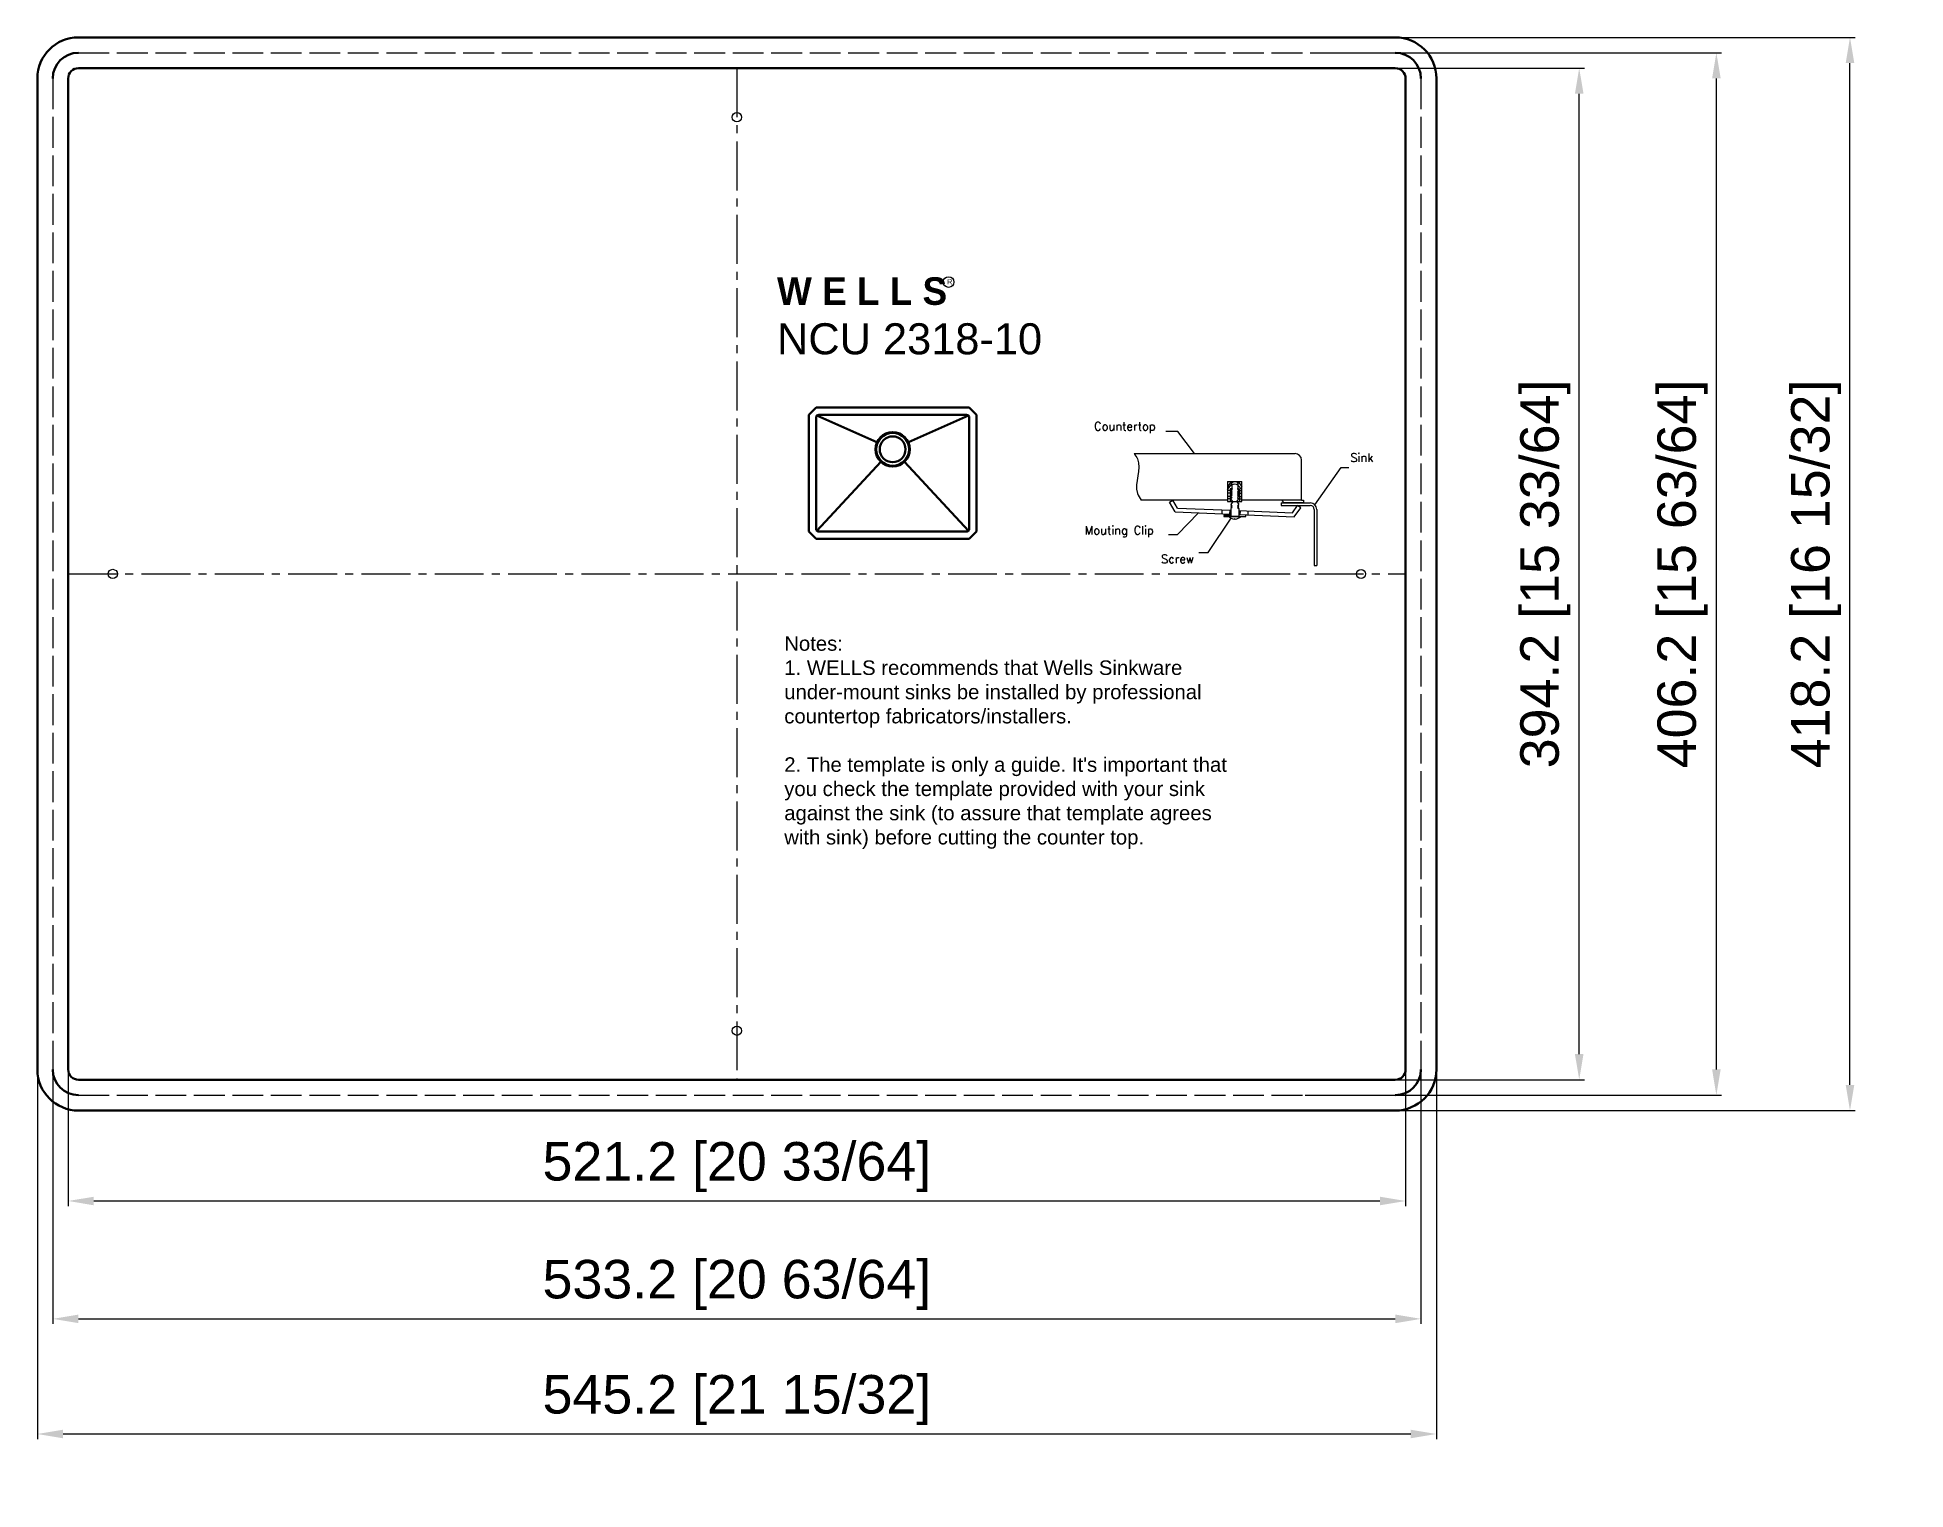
# Model space of a CAD drawing. Header units: millimetres. Extents: x 33573 to 34301, y 6734 to 7300.
import ezdxf

# ---------------------------------------------------------------- set-up
doc = ezdxf.new("R2010")
doc.units = ezdxf.units.MM
doc.linetypes.add('ACAD_ISO02W100', pattern=[15, 12, -3])
doc.linetypes.add('CENTER2', pattern=[28.575, 19.05, -3.175, 3.175, -3.175])
doc.layers.add('CONT', color=7, linetype='Continuous')
doc.styles.add('Arial', font='arial.ttf')
doc.styles.get("Standard").update_dxf_attribs({"font": 'txt', "bigfont": 'gbcbig.shx'})
doc.styles.add('宋体', font='SimSun.ttf')
doc.dimstyles.new('7尺寸(172-200)', dxfattribs={"dimtxt": 30, "dimasz": 29, "dimexe": 1.8, "dimexo": 1, "dimgap": 3.5, "dimtad": 1, "dimdec": 1, "dimzin": 9, "dimdsep": 46, "dimtxsty": '宋体', "dimcen": 5, "dimclrd": 1, "dimclre": 1, "dimclrt": 3, "dimadec": 1, "dimazin": 0, "dimtfac": 1, "dimtdec": 1, "dimtofl": 0, "dimtmove": 0, "dimatfit": 3, "dimfxl": 1, "dimlwd": 18, "dimlwe": 18, "dimarcsym": 0})

# ---------------------------------------------------------------- blocks, each defined once
blk = doc.blocks.new('A$C60C679B4')
at = {"lineweight": 9}
for p, q in [((-10.15, 4.22), (-8.67, 5.1)), ((12.88, 0.85), (12.81, -0.87)), ((16.32, 0.71), (16.25, -1.01)), ((20.9, 0.52), (20.83, -1.2)), ((24.34, 0.37), (24.27, -1.35)), ((47.57, 1.8), (46.18, 2.8)), ((18.58, -2.87), (18.34, -3.14)), ((18.58, -2.87), (18.76, -3.14))]:
    blk.add_line(p, q, dxfattribs=at)
at = {"layer": 'CONT', "lineweight": 9}
for p, q in [((-6.48, 35.27), (-11.77, 35.27)), ((0.89, 25.59), (-6.48, 35.27)), ((-25.71, 25.59), (45.02, 25.59)), ((47.88, 5.11), (47.88, 22.73)), ((53.75, 3.13), (65.28, 19.56)), ((65.28, 19.56), (68.67, 19.56)), ((15.43, 13.32), (21.72, 13.32)), ((17.04, 13.32), (15.43, 10.95)), ((15.43, 13.32), (15.43, 4.51)), ((15.43, 9.81), (17.18, 12.03)), ((16.49, 9.43), (15.43, 9.43)), ((17.32, 10.1), (16.49, 10.09)), ((16.49, 10.09), (16.49, 4.51)), ((17.34, 9.92), (16.86, 9.46)), ((17.34, 9), (16.86, 9.46)), ((17.34, 9), (16.86, 8.54)), ((17.34, 8.08), (16.86, 8.54)), ((17.6, 12.7), (17.19, 12.7)), ((17.6, 13.32), (17.6, 12.7)), ((19.55, 13.32), (19.55, 12.7)), ((19.55, 12.7), (19.96, 12.7)), ((19.81, 9.92), (20.29, 9.46)), ((19.81, 9), (20.29, 9.46)), ((19.81, 9), (20.29, 8.54)), ((19.81, 8.08), (20.29, 8.54)), ((19.83, 10.1), (20.66, 10.09)), ((21.72, 9.81), (19.96, 11.69)), ((20.11, 13.32), (21.72, 10.95)), ((20.66, 10.09), (20.66, 4.51)), ((20.66, 9.43), (21.72, 9.43)), ((21.72, 4.51), (21.72, 13.32)), ((15.45, 5.11), (-22.6, 5.11)), ((-7.63, -0.01), (-10.15, 4.22)), ((-6.63, 1.67), (-8.67, 5.1)), ((-6.63, 1.67), (16.85, 0.69)), ((16.49, 8.2), (15.43, 8.2)), ((16.49, 6.77), (15.43, 6.77)), ((16.49, 5.78), (15.43, 5.78)), ((15.43, 4.51), (21.72, 4.51)), ((17.33, 6.24), (16.85, 5.78)), ((17.68, 4.51), (16.85, 5.78)), ((17.68, 4.51), (16.85, 3.24)), ((17.33, 2.78), (16.85, 3.24)), ((17.34, 1.86), (16.85, 1.52)), ((16.85, 1.52), (16.85, -1.88)), ((17.34, 8.08), (16.86, 7.62)), ((17.34, 7.16), (16.86, 7.62)), ((17.34, 7.16), (16.86, 6.69)), ((17.34, 6.23), (16.86, 6.69)), ((17.34, 2.79), (16.86, 2.33)), ((17.34, 1.86), (16.86, 2.33)), ((19.47, 4.51), (20.3, 5.78)), ((19.47, 4.51), (20.3, 3.24)), ((19.81, 8.08), (20.29, 7.62)), ((19.81, 7.16), (20.29, 7.62)), ((19.81, 7.16), (20.29, 6.69)), ((19.81, 6.23), (20.29, 6.69)), ((19.81, 2.79), (20.29, 2.33)), ((19.81, 1.86), (20.29, 2.33)), ((19.81, 1.86), (20.31, 1.52)), ((19.82, 6.24), (20.3, 5.78)), ((19.82, 2.78), (20.3, 3.24)), ((20.31, 1.52), (20.31, -1.88)), ((20.31, 0.54), (43.85, -0.45)), ((20.66, 8.2), (21.72, 8.2)), ((20.66, 6.77), (21.72, 6.77)), ((20.66, 5.78), (21.72, 5.78)), ((47.88, 5.11), (21.72, 5.11)), ((38.94, 3.97), (51.72, 3.97)), ((38.94, 3.97), (38.94, 2.82)), ((38.94, 2.82), (51.72, 2.82)), ((40.18, 3.97), (39.39, 5.11)), ((48.79, 3.97), (40.18, 3.97)), ((43.85, -0.45), (46.18, 2.8)), ((44.71, -2.21), (47.57, 1.8)), ((47.88, 5.11), (48.79, 5.11)), ((48.79, 5.11), (48.79, 3.97)), ((53.45, 1.1), (53.45, -23.53)), ((54.59, 1.1), (54.59, -23.53)), ((-7.63, -0.01), (16.85, -1.04)), ((-6.62, -10.01), (2.62, -0.44)), ((6.81, -17.79), (17.03, -2.82)), ((16.85, -1.63), (13.71, -1.63)), ((13.71, -1.63), (13.71, -2.04)), ((13.71, -2.04), (23.41, -2.04)), ((16.85, -1.88), (20.31, -1.88)), ((20.31, -1.18), (44.71, -2.21)), ((23.41, -2.04), (23.44, -1.31)), ((-10.6, -10.01), (-6.62, -10.01)), ((2.82, -17.79), (6.81, -17.79)), ((53.45, -23.53), (54.59, -23.53))]:
    blk.add_line(p, q, dxfattribs=at)
for centre, radius, start, end in [((45.02, 22.73), 2.87, 0, 90), ((18.58, 10), 2.19, 50.67704, 129.32296), ((51.72, 1.1), 2.87, 0, 90), ((51.72, 1.1), 1.72, 0, 90), ((18.56, 0.54), 3.69, 224.46619, 266.57414), ((18.56, 0.54), 3.69, 273.04388, 315.53381)]:
    blk.add_arc(centre, radius, start, end, dxfattribs=at)
for points, knots in [([(-25.71, 25.59), (-25.16, 24.84), (-21.54, 19.93), (-26.55, 11.45), (-23.22, 6.09), (-22.6, 5.11)], [0, 0, 0, 0, 2.746601, 17.90287, 21.301373, 21.301373, 21.301373, 21.301373]), ([(17.19, 12.7), (17.18, 12.12), (17.17, 11.19), (17.3, 10.27), (17.34, 9.92)], [0.304732, 0.304732, 0.304732, 0.304732, 3.312565, 5.150382, 5.150382, 5.150382, 5.150382]), ([(19.96, 12.7), (19.97, 12.12), (19.98, 11.19), (19.86, 10.27), (19.81, 9.92)], [0.304732, 0.304732, 0.304732, 0.304732, 3.312565, 5.150382, 5.150382, 5.150382, 5.150382])]:
    blk.add_open_spline(points, degree=3, knots=knots, dxfattribs=at)
at = {"layer": 'CONT', "lineweight": 9, "char_height": 3.6883, "attachment_point": 1}
for s, width, insert in [('{\\Fsimplex|c0;Countertop}', 14.8643, (-43.25, 39.46)), ('{\\Fsimplex|c0;Sink}', 106.6255, (69.32, 25.71)), ('{\\Fsimplex|c0;Mouting Clip}', 106.6255, (-47.39, -6.23)), ('{\\Fsimplex|c0;Screw}', 106.6255, (-13.83, -18.82))]:
    blk.add_mtext_dynamic_manual_height_columns(s, width=width, gutter_width=1, heights=[0], dxfattribs=dict(at, insert=insert))
blk = doc.blocks.new('*D1')
at = {"color": 1, "lineweight": 9, "transparency": 16777216}
for p, q in [((33579.02, 6896.75), (33579.02, 6798.58)), ((34112.22, 6896.75), (34112.22, 6798.58)), ((33589.02, 6800.58), (34102.22, 6800.58))]:
    blk.add_line(p, q, dxfattribs=at)
at = {"color": 1, "transparency": 16777216}
for points in [[(33589.02, 6802.25), (33589.02, 6798.91), (33579.02, 6800.58)], [(34102.22, 6802.25), (34102.22, 6798.91), (34112.22, 6800.58)]]:
    blk.add_solid(points, dxfattribs=at)
at = {"layer": 'Defpoints', "color": 0, "transparency": 16777216}
for p in [(33579.02, 6897.75), (34112.22, 6897.75), (34112.22, 6800.58)]:
    blk.add_point(p, dxfattribs=at)
at = {"color": 3, "transparency": 16777216, "insert": (33845.62, 6813.79), "char_height": 15, "attachment_point": 5, "style": 'Arial'}
blk.add_mtext('533.2 [20 63/64]', dxfattribs=at)
blk = doc.blocks.new('*D2')
at = {"color": 1, "lineweight": 9, "transparency": 16777216}
for p, q in [((33585.02, 6911.45), (33585.02, 6844.51)), ((34106.22, 6902.97), (34106.22, 6844.51)), ((33595.02, 6846.51), (34096.22, 6846.51))]:
    blk.add_line(p, q, dxfattribs=at)
at = {"color": 1, "transparency": 16777216}
for points in [[(33595.02, 6848.17), (33595.02, 6844.84), (33585.02, 6846.51)], [(34096.22, 6848.17), (34096.22, 6844.84), (34106.22, 6846.51)]]:
    blk.add_solid(points, dxfattribs=at)
at = {"layer": 'Defpoints', "color": 0, "transparency": 16777216}
for p in [(33585.02, 6912.45), (34106.22, 6903.97), (34106.22, 6846.51)]:
    blk.add_point(p, dxfattribs=at)
at = {"color": 3, "transparency": 16777216, "insert": (33845.62, 6859.72), "char_height": 15, "attachment_point": 5, "style": 'Arial'}
blk.add_mtext('521.2 [20 33/64]', dxfattribs=at)
blk = doc.blocks.new('*D3')
at = {"color": 1, "lineweight": 9, "transparency": 16777216}
for p, q in [((33573.02, 6912.55), (33573.02, 6753.72)), ((34118.22, 6912.55), (34118.22, 6753.72)), ((33583.02, 6755.72), (34108.22, 6755.72))]:
    blk.add_line(p, q, dxfattribs=at)
at = {"color": 1, "transparency": 16777216}
for points in [[(33583.02, 6757.38), (33583.02, 6754.05), (33573.02, 6755.72)], [(34108.22, 6757.38), (34108.22, 6754.05), (34118.22, 6755.72)]]:
    blk.add_solid(points, dxfattribs=at)
at = {"layer": 'Defpoints', "color": 0, "transparency": 16777216}
for p in [(33573.02, 6913.55), (34118.22, 6913.55), (34118.22, 6755.72)]:
    blk.add_point(p, dxfattribs=at)
at = {"color": 3, "transparency": 16777216, "insert": (33845.62, 6768.93), "char_height": 15, "attachment_point": 5, "style": 'Arial'}
blk.add_mtext('545.2 [21 15/32]', dxfattribs=at)
blk = doc.blocks.new('*D4')
at = {"color": 1, "lineweight": 9, "transparency": 16777216}
for p, q in [((34094.5, 7287.95), (34175.88, 7287.95)), ((34173.88, 6903.75), (34173.88, 7277.95)), ((34094.5, 6893.75), (34175.88, 6893.75))]:
    blk.add_line(p, q, dxfattribs=at)
at = {"color": 1, "transparency": 16777216}
for points in [[(34172.21, 7277.95), (34175.55, 7277.95), (34173.88, 7287.95)], [(34172.21, 6903.75), (34175.55, 6903.75), (34173.88, 6893.75)]]:
    blk.add_solid(points, dxfattribs=at)
at = {"layer": 'Defpoints', "color": 0, "transparency": 16777216}
for p in [(34093.5, 7287.95), (34173.88, 7287.95), (34093.5, 6893.75)]:
    blk.add_point(p, dxfattribs=at)
at = {"color": 3, "transparency": 16777216, "insert": (34160.67, 7090.85), "char_height": 15, "attachment_point": 5, "rotation": 90, "style": 'Arial'}
blk.add_mtext('394.2 [15 33/64]', dxfattribs=at)
blk = doc.blocks.new('*D5')
at = {"color": 1, "lineweight": 9, "transparency": 16777216}
for p, q in [((34079.45, 7293.95), (34229.33, 7293.95)), ((34227.33, 6897.75), (34227.33, 7283.95)), ((34067.03, 6887.75), (34229.33, 6887.75))]:
    blk.add_line(p, q, dxfattribs=at)
at = {"color": 1, "transparency": 16777216}
for points in [[(34225.67, 7283.95), (34229, 7283.95), (34227.33, 7293.95)], [(34225.67, 6897.75), (34229, 6897.75), (34227.33, 6887.75)]]:
    blk.add_solid(points, dxfattribs=at)
at = {"layer": 'Defpoints', "color": 0, "transparency": 16777216}
for p in [(34078.45, 7293.95), (34227.33, 7293.95), (34066.03, 6887.75)]:
    blk.add_point(p, dxfattribs=at)
at = {"color": 3, "transparency": 16777216, "insert": (34214.12, 7090.85), "char_height": 15, "attachment_point": 5, "rotation": 90, "style": 'Arial'}
blk.add_mtext('406.2 [15 63/64]', dxfattribs=at)
blk = doc.blocks.new('*D6')
at = {"color": 1, "lineweight": 9, "transparency": 16777216}
for p, q in [((34084.54, 7299.95), (34281.4, 7299.95)), ((34279.4, 6891.75), (34279.4, 7289.95)), ((34089.43, 6881.75), (34281.4, 6881.75))]:
    blk.add_line(p, q, dxfattribs=at)
at = {"color": 1, "transparency": 16777216}
for points in [[(34277.74, 7289.95), (34281.07, 7289.95), (34279.4, 7299.95)], [(34277.74, 6891.75), (34281.07, 6891.75), (34279.4, 6881.75)]]:
    blk.add_solid(points, dxfattribs=at)
at = {"layer": 'Defpoints', "color": 0, "transparency": 16777216}
for p in [(34083.54, 7299.95), (34279.4, 7299.95), (34088.43, 6881.75)]:
    blk.add_point(p, dxfattribs=at)
at = {"color": 3, "transparency": 16777216, "insert": (34266.19, 7090.85), "char_height": 15, "attachment_point": 5, "rotation": 90, "style": 'Arial'}
blk.add_mtext('418.2 [16 15/32]', dxfattribs=at)

msp = doc.modelspace()

# ---------------------------------------------------------------- linework, layer by layer
at = {"lineweight": 30}
for p, q in [((33589.02, 7299.95), (34102.22, 7299.95)), ((33573.02, 7283.95), (33573.02, 6897.75)), ((34118.22, 7283.95), (34118.22, 6897.75)), ((33873.62, 7152.86), (33876.46, 7155.71)), ((33873.62, 7152.86), (33873.62, 7107.37)), ((33876.46, 7155.71), (33936.18, 7155.71)), ((33876.46, 7151.74), (33876.46, 7108.49)), ((33900.18, 7142.15), (33876.79, 7152.54)), ((33877.58, 7152.86), (33935.06, 7152.86)), ((33912.46, 7142.15), (33935.85, 7152.54)), ((33939.02, 7152.86), (33936.18, 7155.71)), ((33936.18, 7151.74), (33936.18, 7108.49)), ((33939.02, 7152.86), (33939.02, 7107.37)), ((33901.74, 7134.5), (33876.79, 7107.7)), ((33910.9, 7134.5), (33935.85, 7107.7)), ((33873.62, 7107.37), (33876.46, 7104.52)), ((33877.58, 7107.37), (33935.06, 7107.37)), ((33939.02, 7107.37), (33936.18, 7104.52)), ((33876.46, 7104.52), (33936.18, 7104.52)), ((33589.02, 6881.75), (34102.22, 6881.75))]:
    msp.add_line(p, q, dxfattribs=at)
at = {"color": 2, "linetype": 'ACAD_ISO02W100', "lineweight": 9}
for p, q in [((33589.02, 7293.95), (34102.22, 7293.95)), ((33579.02, 7283.95), (33579.02, 6897.75)), ((34112.22, 7283.95), (34112.22, 6897.75)), ((33589.02, 6887.75), (34102.22, 6887.75))]:
    msp.add_line(p, q, dxfattribs=at)
at = {"color": 3, "lineweight": 30}
for p, q in [((33589.02, 7287.95), (34102.22, 7287.95)), ((33585.02, 7283.95), (33585.02, 6897.75)), ((34106.22, 7283.95), (34106.22, 6897.75)), ((33589.02, 6893.75), (34102.22, 6893.75))]:
    msp.add_line(p, q, dxfattribs=at)
at = {"color": 4, "linetype": 'CENTER2', "lineweight": 9}
for p, q in [((33845.63, 7287.95), (33845.62, 6893.75)), ((33585.02, 7090.84), (34106.22, 7090.85))]:
    msp.add_line(p, q, dxfattribs=at)
at = {"lineweight": 9}
for centre, radius in [((33845.62, 7268.83), 1.8), ((33928.13, 7204.6), 2.09), ((33602.4, 7090.86), 1.8), ((34088.85, 7090.85), 1.8), ((33845.63, 6912.86), 1.8)]:
    msp.add_circle(centre, radius, dxfattribs=at)
at = {"lineweight": 30}
for radius in [6.72, 6.38, 5.04]:
    msp.add_circle((33906.32, 7139.42), radius, dxfattribs=at)
for centre, radius, start, end in [((33589.02, 7283.95), 16, 90, 180), ((34102.22, 7283.95), 16, 0, 90), ((33877.58, 7151.74), 1.12, 90, 180), ((33935.06, 7151.74), 1.12, 0, 90), ((33877.58, 7108.49), 1.12, 180, 270), ((33935.06, 7108.49), 1.12, 270, 0), ((33589.02, 6897.75), 16, 180, 270), ((34102.22, 6897.75), 16, 270, 0)]:
    msp.add_arc(centre, radius, start, end, dxfattribs=at)
at = {"color": 2, "lineweight": 30}
for centre, start, end in [((33589.02, 7283.95), 90, 180), ((34102.22, 7283.95), 0, 90), ((33589.02, 6897.75), 180, 270), ((34102.22, 6897.75), 270, 0)]:
    msp.add_arc(centre, 10, start, end, dxfattribs=at)
at = {"color": 3, "lineweight": 30}
for centre, start, end in [((33589.02, 7283.95), 90, 180), ((34102.22, 7283.95), 0, 90), ((33589.02, 6897.75), 180, 270), ((34102.22, 6897.75), 270, 0)]:
    msp.add_arc(centre, 4, start, end, dxfattribs=at)

# ---------------------------------------------------------------- block references
at = {"lineweight": 9, "xscale": 0.88704, "yscale": 0.88704, "zscale": 0.88704}
msp.add_blockref('A$C60C679B4', (34023.19, 7115.04), dxfattribs=at)

# ---------------------------------------------------------------- texts
at = {"lineweight": 9, "attachment_point": 1}
for s, insert, char_height in [('\\A1;{\\fBahnschrift SemiBold|b0|i0|c0|p34;W E L L S\\P\\fArial CYR|b0|i0|c204|p34;\\H1.125x;NCU 2318-10}', (33861.26, 7206.46), 10.752), ('\\A1;{\\fArial|b0|i0|c0|p34;R}', (33927.57, 7205.7), 2.016), ("\\A1;{\\fArial|b0|i0|c0|p34;Notes:\\P1. WELLS recommends that Wells Sinkware\\Punder-mount sinks be installed by professional\\Pcountertop fabricators/installers.\\P\\P2. The template is only a guide. It's important that\\Pyou check the template provided with your sink\\Pagainst the sink (to assure that template agrees\\Pwith sink) before cutting the counter top.}", (33864.09, 7066.59), 5.6609)]:
    msp.add_mtext_dynamic_manual_height_columns(s, width=327.0043, gutter_width=1, heights=[0], dxfattribs=dict(at, insert=insert, char_height=char_height))

# ---------------------------------------------------------------- dimensions: what is measured, and where the dimension line sits
for base, p1, p2, picture, middle in [((34279.4, 7299.95), (34088.43, 6881.75), (34083.54, 7299.95), '*D6', (34266.19, 7090.85)), ((34227.33, 7293.95), (34066.03, 6887.75), (34078.45, 7293.95), '*D5', (34214.12, 7090.85)), ((34173.88, 7287.95), (34093.5, 6893.75), (34093.5, 7287.95), '*D4', (34160.67, 7090.85))]:
    dim = msp.add_linear_dim(base=base, p1=p1, p2=p2, angle=90, dimstyle='7尺寸(172-200)', override={"dimtxt": 15, "dimasz": 10, "dimexe": 2, "dimdec": 1, "dimtxsty": 'Arial', "dimclrd": 1, "dimclre": 1, "dimclrt": 3, "dimtdec": 1, "dimtix": 1, "dimfxl": 40, "dimlwd": 9, "dimlwe": 9, "dimarcsym": 1})
    dim.commit()
    dim.dimension.update_dxf_attribs({"geometry": picture, "text_midpoint": middle})
for base, p1, p2, picture, middle in [((34118.22, 6755.72), (33573.02, 6913.55), (34118.22, 6913.55), '*D3', (33845.62, 6768.93)), ((34106.22, 6846.51), (33585.02, 6912.45), (34106.22, 6903.97), '*D2', (33845.62, 6859.72)), ((34112.22, 6800.58), (33579.02, 6897.75), (34112.22, 6897.75), '*D1', (33845.62, 6813.79))]:
    dim = msp.add_linear_dim(base=base, p1=p1, p2=p2, dimstyle='7尺寸(172-200)', override={"dimtxt": 15, "dimasz": 10, "dimexe": 2, "dimdec": 1, "dimtxsty": 'Arial', "dimclrd": 1, "dimclre": 1, "dimclrt": 3, "dimtdec": 1, "dimtix": 1, "dimfxl": 40, "dimlwd": 9, "dimlwe": 9, "dimarcsym": 1})
    dim.commit()
    dim.dimension.update_dxf_attribs({"geometry": picture, "text_midpoint": middle})

doc.saveas('drawing.dxf')
